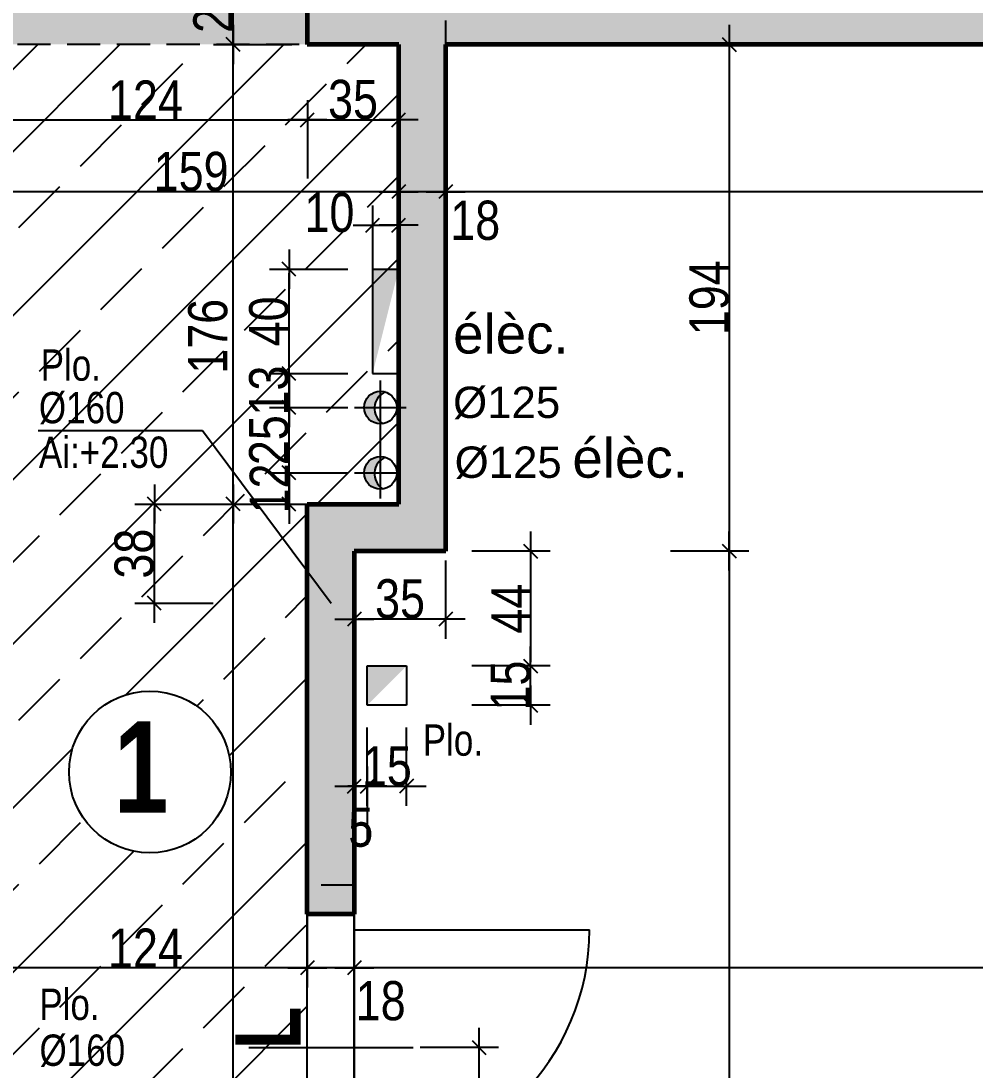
# Model space of a CAD drawing. Header units: centimetres. Extents: x 26018 to 82487, y -36363 to -12761.
# Drawn here: x 68637.4 to 69002.8, y -22442.1 to -22040.3 of the extents above; entities that cross this region are included whole.
import ezdxf
from ezdxf.enums import TextEntityAlignment as Align

# ---------------------------------------------------------------- set-up
doc = ezdxf.new("R2010")
doc.units = ezdxf.units.CM
doc.header["$LTSCALE"] = 0.5
doc.linetypes.add('CACHEX2', pattern=[19.05, 12.7, -6.35])
doc.layers.get('DEFPOINTS').update_dxf_attribs({"linetype": 'CONTINUOUS'})
for name, color, linetype in [('01_cote_gen', 4, 'CONTINUOUS'), ('01_linteaux', 2, 'CONTINUOUS'), ('01_murs_sup', 2, 'CACHEX2'), ('01_poch_murs', 253, 'CONTINUOUS'), ('01_resv', 32, 'CONTINUOUS'), ('01_texte', 230, 'CONTINUOUS'), ('AA_COTES', 2, 'CONTINUOUS')]:
    doc.layers.add(name, color=color, linetype=linetype)
doc.layers.add('01_murs_coup', color=5, linetype='CONTINUOUS', lineweight=60)
doc.styles.add('ARIAL', font='arial.ttf')
doc.styles.add('impact', font='impact.ttf')
doc.styles.add('MATTE_TXT', font='arial.ttf')
doc.styles.add('STYLE2', font='ARIALN.TTF')
doc.dimstyles.new('JB50', dxfattribs={"dimscale": 0.1, "dimtxt": 150, "dimasz": 15, "dimexe": 0.1, "dimexo": 0.1, "dimgap": 0.09, "dimtad": 1, "dimdec": 1, "dimdsep": 46, "dimtxsty": 'STYLE2', "dimblk1": 'BOND_G', "dimblk2": 'BOND_D', "dimsah": 1, "dimcen": 1.5, "dimdle": 0.01, "dimse1": 1, "dimse2": 1, "dimclrd": 4, "dimclre": 2, "dimclrt": 6, "dimazin": 2, "dimtfac": 2.333333, "dimtdec": 1, "dimtix": 1, "dimtmove": 2, "dimatfit": 3, "dimldrblk": 'BOND_G', "dimfxl": 1, "dimtolj": 1, "dimtzin": 0, "dimarcsym": 0})

# ---------------------------------------------------------------- blocks, each defined once
blk = doc.blocks.new('BOND_G')
at = {"layer": 'AA_COTES', "color": 0}
for p, q in [((0, -5), (0, 15)), ((5, 0), (-5, 0)), ((1.77, 1.77), (-1.77, -1.77))]:
    blk.add_line(p, q, dxfattribs=at)
blk = doc.blocks.new('BOND_D')
at = {"layer": 'AA_COTES', "color": 0}
for p, q in [((0, 5), (0, -15)), ((5, 0), (-5, 0)), ((-1.77, -1.77), (1.77, 1.77))]:
    blk.add_line(p, q, dxfattribs=at)
blk = doc.blocks.new('*D5671')
at = {"layer": '01_cote_gen', "color": 4, "lineweight": -2, "transparency": 16777216}
blk.add_line((68745.61, -22402.95), (68624.61, -22402.95), dxfattribs=at)
at = {"layer": 'DEFPOINTS', "color": 0}
for p in [(68623.11, -22386.88), (68747.11, -22386.88), (68623.11, -22402.95)]:
    blk.add_point(p, dxfattribs=at)
at = {"layer": '01_cote_gen', "color": 4, "lineweight": -2, "transparency": 16777216, "xscale": 1.5, "yscale": 1.5, "zscale": 1.5, "rotation": 180}
blk.add_blockref('BOND_D', (68623.11, -22402.95), dxfattribs=at)
at = {"layer": '01_cote_gen', "color": 4, "lineweight": -2, "transparency": 16777216, "xscale": 1.5, "yscale": 1.5, "zscale": 1.5}
blk.add_blockref('BOND_G', (68747.11, -22402.95), dxfattribs=at)
at = {"layer": '01_cote_gen', "color": 6, "transparency": 16777216, "insert": (68685.11, -22395.41), "char_height": 15, "attachment_point": 5, "style": 'STYLE2'}
blk.add_mtext('\\A1;124', dxfattribs=at)
blk = doc.blocks.new('*D5672')
at = {"layer": '01_cote_gen', "color": 4, "lineweight": -2, "transparency": 16777216}
blk.add_line((68763.61, -22402.95), (68748.61, -22402.95), dxfattribs=at)
at = {"layer": 'DEFPOINTS', "color": 0}
for p in [(68747.11, -22395.45), (68765.11, -22395.96), (68747.11, -22402.95)]:
    blk.add_point(p, dxfattribs=at)
at = {"layer": '01_cote_gen', "color": 4, "lineweight": -2, "transparency": 16777216, "xscale": 1.5, "yscale": 1.5, "zscale": 1.5, "rotation": 180}
blk.add_blockref('BOND_D', (68747.11, -22402.95), dxfattribs=at)
at = {"layer": '01_cote_gen', "color": 4, "lineweight": -2, "transparency": 16777216, "xscale": 1.5, "yscale": 1.5, "zscale": 1.5}
blk.add_blockref('BOND_G', (68765.11, -22402.95), dxfattribs=at)
at = {"layer": '01_cote_gen', "color": 6, "transparency": 16777216, "insert": (68775.2, -22415.63), "char_height": 15, "attachment_point": 5, "style": 'STYLE2'}
blk.add_mtext('\\A1;18', dxfattribs=at)
blk = doc.blocks.new('*D5673')
at = {"layer": '01_cote_gen', "color": 4, "lineweight": -2, "transparency": 16777216}
blk.add_line((69434.61, -22402.95), (68766.61, -22402.95), dxfattribs=at)
at = {"layer": 'DEFPOINTS', "color": 0}
for p in [(68765.11, -22373.56), (68765.11, -22402.95), (69436.11, -22414.73)]:
    blk.add_point(p, dxfattribs=at)
at = {"layer": '01_cote_gen', "color": 4, "lineweight": -2, "transparency": 16777216, "xscale": 1.5, "yscale": 1.5, "zscale": 1.5, "rotation": 180}
blk.add_blockref('BOND_D', (68765.11, -22402.95), dxfattribs=at)
at = {"layer": '01_cote_gen', "color": 4, "lineweight": -2, "transparency": 16777216, "xscale": 1.5, "yscale": 1.5, "zscale": 1.5}
blk.add_blockref('BOND_G', (69436.11, -22402.95), dxfattribs=at)
at = {"layer": '01_cote_gen', "color": 6, "transparency": 16777216, "insert": (69100.61, -22395.28), "char_height": 15, "attachment_point": 5, "style": 'STYLE2'}
blk.add_mtext('\\A1;671', dxfattribs=at)
blk = doc.blocks.new('*D5674')
at = {"layer": '01_cote_gen', "color": 4, "lineweight": -2, "transparency": 16777216}
blk.add_line((68798.61, -22269.39), (68766.61, -22269.39), dxfattribs=at)
at = {"layer": 'DEFPOINTS', "color": 0}
for p in [(68765.11, -22243.33), (68800.11, -22243.33), (68765.11, -22269.39)]:
    blk.add_point(p, dxfattribs=at)
at = {"layer": '01_cote_gen', "color": 4, "lineweight": -2, "transparency": 16777216, "xscale": 1.5, "yscale": 1.5, "zscale": 1.5, "rotation": 180}
blk.add_blockref('BOND_D', (68765.11, -22269.39), dxfattribs=at)
at = {"layer": '01_cote_gen', "color": 4, "lineweight": -2, "transparency": 16777216, "xscale": 1.5, "yscale": 1.5, "zscale": 1.5}
blk.add_blockref('BOND_G', (68800.11, -22269.39), dxfattribs=at)
at = {"layer": '01_cote_gen', "color": 6, "transparency": 16777216, "insert": (68782.61, -22261.72), "char_height": 15, "attachment_point": 5, "style": 'STYLE2'}
blk.add_mtext('\\A1;35', dxfattribs=at)
blk = doc.blocks.new('*D5675')
at = {"layer": '01_cote_gen', "color": 4, "lineweight": -2, "transparency": 16777216}
blk.add_line((69434.61, -22105.73), (68801.61, -22105.73), dxfattribs=at)
at = {"layer": 'DEFPOINTS', "color": 0}
for p in [(68800.11, -22092.74), (69436.11, -22092.74), (68800.11, -22105.73)]:
    blk.add_point(p, dxfattribs=at)
at = {"layer": '01_cote_gen', "color": 4, "lineweight": -2, "transparency": 16777216, "xscale": 1.5, "yscale": 1.5, "zscale": 1.5, "rotation": 180}
blk.add_blockref('BOND_D', (68800.11, -22105.73), dxfattribs=at)
at = {"layer": '01_cote_gen', "color": 4, "lineweight": -2, "transparency": 16777216, "xscale": 1.5, "yscale": 1.5, "zscale": 1.5}
blk.add_blockref('BOND_G', (69436.11, -22105.73), dxfattribs=at)
at = {"layer": '01_cote_gen', "color": 6, "transparency": 16777216, "insert": (69118.11, -22098.06), "char_height": 15, "attachment_point": 5, "style": 'STYLE2'}
blk.add_mtext('\\A1;636', dxfattribs=at)
blk = doc.blocks.new('*D5676')
at = {"layer": '01_cote_gen', "color": 4, "lineweight": -2, "transparency": 16777216}
blk.add_line((68798.61, -22105.73), (68783.61, -22105.73), dxfattribs=at)
at = {"layer": 'DEFPOINTS', "color": 0}
for p in [(68782.11, -22080.94), (68800.11, -22092.74), (68782.11, -22105.73)]:
    blk.add_point(p, dxfattribs=at)
at = {"layer": '01_cote_gen', "color": 4, "lineweight": -2, "transparency": 16777216, "xscale": 1.5, "yscale": 1.5, "zscale": 1.5, "rotation": 180}
blk.add_blockref('BOND_D', (68782.11, -22105.73), dxfattribs=at)
at = {"layer": '01_cote_gen', "color": 4, "lineweight": -2, "transparency": 16777216, "xscale": 1.5, "yscale": 1.5, "zscale": 1.5}
blk.add_blockref('BOND_G', (68800.11, -22105.73), dxfattribs=at)
at = {"layer": '01_cote_gen', "color": 6, "transparency": 16777216, "insert": (68811.4, -22116.76), "char_height": 15, "attachment_point": 5, "style": 'STYLE2'}
blk.add_mtext('\\A1;18', dxfattribs=at)
blk = doc.blocks.new('*D5677')
at = {"layer": '01_cote_gen', "color": 4, "lineweight": -2, "transparency": 16777216}
blk.add_line((68780.61, -22105.73), (68624.61, -22105.73), dxfattribs=at)
at = {"layer": 'DEFPOINTS', "color": 0}
for p in [(68782.11, -22080.94), (68623.11, -22092.74), (68623.11, -22105.73)]:
    blk.add_point(p, dxfattribs=at)
at = {"layer": '01_cote_gen', "color": 4, "lineweight": -2, "transparency": 16777216, "xscale": 1.5, "yscale": 1.5, "zscale": 1.5, "rotation": 180}
blk.add_blockref('BOND_D', (68623.11, -22105.73), dxfattribs=at)
at = {"layer": '01_cote_gen', "color": 4, "lineweight": -2, "transparency": 16777216, "xscale": 1.5, "yscale": 1.5, "zscale": 1.5}
blk.add_blockref('BOND_G', (68782.11, -22105.73), dxfattribs=at)
at = {"layer": '01_cote_gen', "color": 6, "transparency": 16777216, "insert": (68702.61, -22098.06), "char_height": 15, "attachment_point": 5, "style": 'STYLE2'}
blk.add_mtext('\\A1;159', dxfattribs=at)
blk = doc.blocks.new('*D5681')
at = {"layer": '01_cote_gen', "color": 4, "lineweight": -2, "transparency": 16777216}
blk.add_line((68624.61, -22078.16), (68745.61, -22078.16), dxfattribs=at)
at = {"layer": 'DEFPOINTS', "color": 0}
for p in [(68623.11, -22077.7), (68747.11, -22078.16), (68747.11, -22165.91)]:
    blk.add_point(p, dxfattribs=at)
at = {"layer": '01_cote_gen', "color": 4, "lineweight": -2, "transparency": 16777216, "xscale": 1.5, "yscale": 1.5, "zscale": 1.5, "rotation": 180}
blk.add_blockref('BOND_G', (68623.11, -22078.16), dxfattribs=at)
at = {"layer": '01_cote_gen', "color": 4, "lineweight": -2, "transparency": 16777216, "xscale": 1.5, "yscale": 1.5, "zscale": 1.5}
blk.add_blockref('BOND_D', (68747.11, -22078.16), dxfattribs=at)
at = {"layer": '01_cote_gen', "color": 6, "transparency": 16777216, "insert": (68685.11, -22070.62), "char_height": 15, "attachment_point": 5, "style": 'STYLE2'}
blk.add_mtext('\\A1;124', dxfattribs=at)
blk = doc.blocks.new('*D5682')
at = {"layer": '01_cote_gen', "color": 4, "lineweight": -2, "transparency": 16777216}
blk.add_line((68748.61, -22078.16), (68780.61, -22078.16), dxfattribs=at)
at = {"layer": 'DEFPOINTS', "color": 0}
for p in [(68782.11, -22078.16), (68747.11, -22085.66), (68782.11, -22085.66)]:
    blk.add_point(p, dxfattribs=at)
at = {"layer": '01_cote_gen', "color": 4, "lineweight": -2, "transparency": 16777216, "xscale": 1.5, "yscale": 1.5, "zscale": 1.5, "rotation": 180}
blk.add_blockref('BOND_G', (68747.11, -22078.16), dxfattribs=at)
at = {"layer": '01_cote_gen', "color": 4, "lineweight": -2, "transparency": 16777216, "xscale": 1.5, "yscale": 1.5, "zscale": 1.5}
blk.add_blockref('BOND_D', (68782.11, -22078.16), dxfattribs=at)
at = {"layer": '01_cote_gen', "color": 6, "transparency": 16777216, "insert": (68764.61, -22070.49), "char_height": 15, "attachment_point": 5, "style": 'STYLE2'}
blk.add_mtext('\\A1;35', dxfattribs=at)
blk = doc.blocks.new('*D5693')
at = {"layer": '01_cote_gen', "color": 4, "lineweight": -2, "transparency": 16777216}
blk.add_line((68908.69, -22050.84), (68908.69, -22241.83), dxfattribs=at)
at = {"layer": 'DEFPOINTS', "color": 0}
for p in [(68881.45, -22049.34), (68852.61, -22243.33), (68908.69, -22243.33)]:
    blk.add_point(p, dxfattribs=at)
at = {"layer": '01_cote_gen', "color": 4, "lineweight": -2, "transparency": 16777216, "xscale": 1.5, "yscale": 1.5, "zscale": 1.5}
for name, p, rotation in [('BOND_G', (68908.69, -22049.34), 90), ('BOND_D', (68908.69, -22243.33), 270)]:
    blk.add_blockref(name, p, dxfattribs=dict(at, rotation=rotation))
at = {"layer": '01_cote_gen', "color": 6, "transparency": 16777216, "insert": (68901.02, -22146.34), "char_height": 15, "attachment_point": 5, "rotation": 90, "style": 'STYLE2'}
blk.add_mtext('\\A1;194', dxfattribs=at)
blk = doc.blocks.new('*D5658')
at = {"layer": '01_cote_gen', "color": 4, "lineweight": -2, "transparency": 16777216}
blk.add_line((68812.84, -22434.93), (68812.84, -22774.89), dxfattribs=at)
at = {"layer": 'DEFPOINTS', "color": 0}
for p in [(68787.59, -22433.43), (68802.33, -22776.39), (68812.84, -22776.39)]:
    blk.add_point(p, dxfattribs=at)
at = {"layer": '01_cote_gen', "color": 4, "lineweight": -2, "transparency": 16777216, "xscale": 1.5, "yscale": 1.5, "zscale": 1.5}
for name, p, rotation in [('BOND_G', (68812.84, -22433.43), 90), ('BOND_D', (68812.84, -22776.39), 270)]:
    blk.add_blockref(name, p, dxfattribs=dict(at, rotation=rotation))
at = {"layer": '01_cote_gen', "color": 6, "transparency": 16777216, "insert": (68805.17, -22589.89), "char_height": 15, "attachment_point": 5, "rotation": 90, "style": 'STYLE2'}
blk.add_mtext('\\A1;343', dxfattribs=at)
blk = doc.blocks.new('*D5659')
at = {"layer": '01_cote_gen', "color": 4, "lineweight": -2, "transparency": 16777216}
blk.add_line((68908.69, -22244.83), (68908.69, -22774.89), dxfattribs=at)
at = {"layer": 'DEFPOINTS', "color": 0}
for p in [(68886.19, -22243.33), (68886.19, -22776.39), (68908.69, -22776.39)]:
    blk.add_point(p, dxfattribs=at)
at = {"layer": '01_cote_gen', "color": 4, "lineweight": -2, "transparency": 16777216, "xscale": 1.5, "yscale": 1.5, "zscale": 1.5}
for name, p, rotation in [('BOND_G', (68908.69, -22243.33), 90), ('BOND_D', (68908.69, -22776.39), 270)]:
    blk.add_blockref(name, p, dxfattribs=dict(at, rotation=rotation))
at = {"layer": '01_cote_gen', "color": 6, "transparency": 16777216, "insert": (68901.02, -22509.86), "char_height": 15, "attachment_point": 5, "rotation": 90, "style": 'STYLE2'}
blk.add_mtext('\\A1;533.1', dxfattribs=at)
blk = doc.blocks.new('*D5660')
at = {"layer": '01_cote_gen', "color": 4, "lineweight": -2, "transparency": 16777216}
blk.add_line((68718.71, -22223.83), (68718.71, -22050.84), dxfattribs=at)
at = {"layer": 'DEFPOINTS', "color": 0}
for p in [(68718.71, -22049.34), (68747.11, -22049.34), (68747.11, -22225.33)]:
    blk.add_point(p, dxfattribs=at)
at = {"layer": '01_cote_gen', "color": 4, "lineweight": -2, "transparency": 16777216, "xscale": 1.5, "yscale": 1.5, "zscale": 1.5}
for name, p, rotation in [('BOND_D', (68718.71, -22049.34), 90), ('BOND_G', (68718.71, -22225.33), 270)]:
    blk.add_blockref(name, p, dxfattribs=dict(at, rotation=rotation))
at = {"layer": '01_cote_gen', "color": 6, "transparency": 16777216, "insert": (68709.06, -22161.1), "char_height": 15, "attachment_point": 5, "rotation": 90, "style": 'STYLE2'}
blk.add_mtext('\\A1;176', dxfattribs=at)
blk = doc.blocks.new('*D5661')
at = {"layer": '01_cote_gen', "color": 4, "lineweight": -2, "transparency": 16777216}
blk.add_line((68718.71, -22774.82), (68718.71, -22226.83), dxfattribs=at)
at = {"layer": 'DEFPOINTS', "color": 0}
for p in [(68718.71, -22225.33), (68741.21, -22225.33), (68747.11, -22776.32)]:
    blk.add_point(p, dxfattribs=at)
at = {"layer": '01_cote_gen', "color": 4, "lineweight": -2, "transparency": 16777216, "xscale": 1.5, "yscale": 1.5, "zscale": 1.5}
for name, p, rotation in [('BOND_D', (68718.71, -22225.33), 90), ('BOND_G', (68718.71, -22776.32), 270)]:
    blk.add_blockref(name, p, dxfattribs=dict(at, rotation=rotation))
at = {"layer": '01_cote_gen', "color": 6, "transparency": 16777216, "insert": (68711.04, -22500.83), "char_height": 15, "attachment_point": 5, "rotation": 90, "style": 'STYLE2'}
blk.add_mtext('\\A1;551', dxfattribs=at)
blk = doc.blocks.new('*D6667')
at = {"layer": '01_resv', "color": 4, "lineweight": -2, "transparency": 16777216}
blk.add_line((68718.71, -22047.84), (68718.71, -22022.87), dxfattribs=at)
at = {"layer": 'DEFPOINTS', "color": 0}
for p in [(68718.71, -22021.37), (68741.21, -22021.37), (68741.21, -22049.34)]:
    blk.add_point(p, dxfattribs=at)
at = {"layer": '01_resv', "color": 4, "lineweight": -2, "transparency": 16777216, "xscale": 1.5, "yscale": 1.5, "zscale": 1.5}
for name, p, rotation in [('BOND_D', (68718.71, -22021.37), 90), ('BOND_G', (68718.71, -22049.34), 270)]:
    blk.add_blockref(name, p, dxfattribs=dict(at, rotation=rotation))
at = {"layer": '01_resv', "color": 6, "transparency": 16777216, "insert": (68711.04, -22035.36), "char_height": 15, "attachment_point": 5, "rotation": 90, "style": 'STYLE2'}
blk.add_mtext('\\A1;28', dxfattribs=at)
blk = doc.blocks.new('*D6669')
at = {"layer": '01_resv', "color": 4, "lineweight": -2, "transparency": 16777216}
blk.add_line((68688.53, -22261.83), (68688.53, -22226.83), dxfattribs=at)
at = {"layer": 'DEFPOINTS', "color": 0}
for p in [(68688.53, -22225.33), (68767.82, -22225.33), (68756.25, -22263.33)]:
    blk.add_point(p, dxfattribs=at)
at = {"layer": '01_resv', "color": 4, "lineweight": -2, "transparency": 16777216, "xscale": 1.5, "yscale": 1.5, "zscale": 1.5}
for name, p, rotation in [('BOND_D', (68688.53, -22225.33), 90), ('BOND_G', (68688.53, -22263.33), 270)]:
    blk.add_blockref(name, p, dxfattribs=dict(at, rotation=rotation))
at = {"layer": '01_resv', "color": 6, "transparency": 16777216, "insert": (68680.86, -22244.33), "char_height": 15, "attachment_point": 5, "rotation": 90, "style": 'STYLE2'}
blk.add_mtext('\\A1;38', dxfattribs=at)
blk = doc.blocks.new('*D6670')
at = {"layer": '01_resv', "color": 4, "lineweight": -2, "transparency": 16777216}
blk.add_line((68832.61, -22244.89), (68832.61, -22285.85), dxfattribs=at)
at = {"layer": 'DEFPOINTS', "color": 0}
for p in [(68800.11, -22243.39), (68785.07, -22287.35), (68832.61, -22287.35)]:
    blk.add_point(p, dxfattribs=at)
at = {"layer": '01_resv', "color": 4, "lineweight": -2, "transparency": 16777216, "xscale": 1.5, "yscale": 1.5, "zscale": 1.5}
for name, p, rotation in [('BOND_G', (68832.61, -22243.39), 90), ('BOND_D', (68832.61, -22287.35), 270)]:
    blk.add_blockref(name, p, dxfattribs=dict(at, rotation=rotation))
at = {"layer": '01_resv', "color": 6, "transparency": 16777216, "insert": (68825.11, -22265.37), "char_height": 15, "attachment_point": 5, "rotation": 90, "style": 'STYLE2'}
blk.add_mtext('\\A1;44', dxfattribs=at)
blk = doc.blocks.new('*D6671')
at = {"layer": '01_resv', "color": 4, "lineweight": -2, "transparency": 16777216}
for p, q in [((68832.61, -22285.85), (68832.61, -22284.35)), ((68832.61, -22302.35), (68832.61, -22287.35)), ((68832.61, -22303.85), (68832.61, -22305.35))]:
    blk.add_line(p, q, dxfattribs=at)
at = {"layer": 'DEFPOINTS', "color": 0}
for p in [(68785.07, -22287.35), (68832.61, -22287.35), (68785.07, -22302.35)]:
    blk.add_point(p, dxfattribs=at)
at = {"layer": '01_resv', "color": 4, "lineweight": -2, "transparency": 16777216, "xscale": 1.5, "yscale": 1.5, "zscale": 1.5}
for name, p, rotation in [('BOND_D', (68832.61, -22287.35), 270), ('BOND_G', (68832.61, -22302.35), 90)]:
    blk.add_blockref(name, p, dxfattribs=dict(at, rotation=rotation))
at = {"layer": '01_resv', "color": 6, "transparency": 16777216, "insert": (68824.95, -22294.85), "char_height": 15, "attachment_point": 5, "rotation": 90, "style": 'STYLE2'}
blk.add_mtext('\\A1;15', dxfattribs=at)
blk = doc.blocks.new('*D6672')
at = {"layer": '01_resv', "color": 4, "lineweight": -2, "transparency": 16777216}
for p, q in [((68768.57, -22333.39), (68767.07, -22333.39)), ((68770.07, -22333.39), (68785.07, -22333.39)), ((68786.57, -22333.39), (68788.07, -22333.39))]:
    blk.add_line(p, q, dxfattribs=at)
at = {"layer": 'DEFPOINTS', "color": 0}
for p in [(68770.07, -22302.35), (68785.07, -22302.35), (68785.07, -22333.39)]:
    blk.add_point(p, dxfattribs=at)
at = {"layer": '01_resv', "color": 4, "lineweight": -2, "transparency": 16777216, "xscale": 1.5, "yscale": 1.5, "zscale": 1.5}
blk.add_blockref('BOND_G', (68770.07, -22333.39), dxfattribs=at)
at = {"layer": '01_resv', "color": 4, "lineweight": -2, "transparency": 16777216, "xscale": 1.5, "yscale": 1.5, "zscale": 1.5, "rotation": 180}
blk.add_blockref('BOND_D', (68785.07, -22333.39), dxfattribs=at)
at = {"layer": '01_resv', "color": 6, "transparency": 16777216, "insert": (68777.57, -22325.73), "char_height": 15, "attachment_point": 5, "style": 'STYLE2'}
blk.add_mtext('\\A1;15', dxfattribs=at)
blk = doc.blocks.new('*D6673')
at = {"layer": '01_resv', "color": 4, "lineweight": -2, "transparency": 16777216}
blk.add_line((68766.61, -22333.39), (68768.57, -22333.39), dxfattribs=at)
at = {"layer": 'DEFPOINTS', "color": 0}
for p in [(68765.11, -22301.51), (68770.07, -22302.35), (68770.07, -22333.39)]:
    blk.add_point(p, dxfattribs=at)
at = {"layer": '01_resv', "color": 4, "lineweight": -2, "transparency": 16777216, "xscale": 1.5, "yscale": 1.5, "zscale": 1.5, "rotation": 180}
blk.add_blockref('BOND_G', (68765.11, -22333.39), dxfattribs=at)
at = {"layer": '01_resv', "color": 4, "lineweight": -2, "transparency": 16777216, "xscale": 1.5, "yscale": 1.5, "zscale": 1.5}
blk.add_blockref('BOND_D', (68770.07, -22333.39), dxfattribs=at)
at = {"layer": '01_resv', "color": 6, "transparency": 16777216, "insert": (68767.59, -22349.18), "char_height": 15, "attachment_point": 5, "style": 'STYLE2'}
blk.add_mtext('\\A1;5', dxfattribs=at)
blk = doc.blocks.new('*D6702')
at = {"layer": '01_cote_gen', "color": 4, "lineweight": -2, "transparency": 16777216}
for p, q in [((68740.09, -22211.87), (68740.09, -22210.37)), ((68740.09, -22213.37), (68740.09, -22225.37)), ((68740.09, -22226.87), (68740.09, -22228.37))]:
    blk.add_line(p, q, dxfattribs=at)
at = {"layer": 'DEFPOINTS', "color": 0}
for p in [(68765.21, -22213.37), (68735.56, -22225.37), (68740.09, -22225.37)]:
    blk.add_point(p, dxfattribs=at)
at = {"layer": '01_cote_gen', "color": 4, "lineweight": -2, "transparency": 16777216, "xscale": 1.5, "yscale": 1.5, "zscale": 1.5}
for name, p, rotation in [('BOND_G', (68740.09, -22213.37), 270), ('BOND_D', (68740.09, -22225.37), 90)]:
    blk.add_blockref(name, p, dxfattribs=dict(at, rotation=rotation))
at = {"layer": '01_cote_gen', "color": 6, "transparency": 16777216, "insert": (68732.55, -22219.37), "char_height": 15, "attachment_point": 5, "rotation": 90, "style": 'STYLE2'}
blk.add_mtext('\\A1;12', dxfattribs=at)
blk = doc.blocks.new('*D6703')
at = {"layer": '01_cote_gen', "color": 4, "lineweight": -2, "transparency": 16777216}
blk.add_line((68740.09, -22211.87), (68740.09, -22189.87), dxfattribs=at)
at = {"layer": 'DEFPOINTS', "color": 0}
for p in [(68740.09, -22188.37), (68765.22, -22188.37), (68751.58, -22213.37)]:
    blk.add_point(p, dxfattribs=at)
at = {"layer": '01_cote_gen', "color": 4, "lineweight": -2, "transparency": 16777216, "xscale": 1.5, "yscale": 1.5, "zscale": 1.5}
for name, p, rotation in [('BOND_D', (68740.09, -22188.37), 90), ('BOND_G', (68740.09, -22213.37), 270)]:
    blk.add_blockref(name, p, dxfattribs=dict(at, rotation=rotation))
at = {"layer": '01_cote_gen', "color": 6, "transparency": 16777216, "insert": (68732.42, -22200.87), "char_height": 15, "attachment_point": 5, "rotation": 90, "style": 'STYLE2'}
blk.add_mtext('\\A1;25', dxfattribs=at)
blk = doc.blocks.new('*D6704')
at = {"layer": '01_cote_gen', "color": 4, "lineweight": -2, "transparency": 16777216}
for p, q in [((68740.09, -22173.88), (68740.09, -22172.38)), ((68740.09, -22175.38), (68740.09, -22188.37)), ((68740.09, -22189.87), (68740.09, -22191.37))]:
    blk.add_line(p, q, dxfattribs=at)
at = {"layer": 'DEFPOINTS', "color": 0}
for p in [(68772.11, -22175.38), (68740.09, -22188.37), (68753.19, -22188.37)]:
    blk.add_point(p, dxfattribs=at)
at = {"layer": '01_cote_gen', "color": 4, "lineweight": -2, "transparency": 16777216, "xscale": 1.5, "yscale": 1.5, "zscale": 1.5}
for name, p, rotation in [('BOND_G', (68740.09, -22175.38), 270), ('BOND_D', (68740.09, -22188.37), 90)]:
    blk.add_blockref(name, p, dxfattribs=dict(at, rotation=rotation))
at = {"layer": '01_cote_gen', "color": 6, "transparency": 16777216, "insert": (68732.42, -22181.87), "char_height": 15, "attachment_point": 5, "rotation": 90, "style": 'STYLE2'}
blk.add_mtext('\\A1;13', dxfattribs=at)
blk = doc.blocks.new('*D6699')
at = {"layer": '01_cote_gen', "color": 4, "lineweight": -2, "transparency": 16777216}
blk.add_line((68740.09, -22173.88), (68740.09, -22136.88), dxfattribs=at)
at = {"layer": 'DEFPOINTS', "color": 0}
for p in [(68740.09, -22135.38), (68772.11, -22135.38), (68772.11, -22175.38)]:
    blk.add_point(p, dxfattribs=at)
at = {"layer": '01_cote_gen', "color": 4, "lineweight": -2, "transparency": 16777216, "xscale": 1.5, "yscale": 1.5, "zscale": 1.5}
for name, p, rotation in [('BOND_D', (68740.09, -22135.38), 90), ('BOND_G', (68740.09, -22175.38), 270)]:
    blk.add_blockref(name, p, dxfattribs=dict(at, rotation=rotation))
at = {"layer": '01_cote_gen', "color": 6, "transparency": 16777216, "insert": (68732.42, -22155.38), "char_height": 15, "attachment_point": 5, "rotation": 90, "style": 'STYLE2'}
blk.add_mtext('\\A1;40', dxfattribs=at)
blk = doc.blocks.new('*D6705')
at = {"layer": '01_resv', "color": 4, "lineweight": -2, "transparency": 16777216}
blk.add_line((68773.61, -22118.55), (68780.61, -22118.55), dxfattribs=at)
at = {"layer": 'DEFPOINTS', "color": 0}
for p in [(68782.11, -22118.55), (68772.11, -22135.38), (68782.11, -22135.38)]:
    blk.add_point(p, dxfattribs=at)
at = {"layer": '01_resv', "color": 4, "lineweight": -2, "transparency": 16777216, "xscale": 1.5, "yscale": 1.5, "zscale": 1.5, "rotation": 180}
blk.add_blockref('BOND_G', (68772.11, -22118.55), dxfattribs=at)
at = {"layer": '01_resv', "color": 4, "lineweight": -2, "transparency": 16777216, "xscale": 1.5, "yscale": 1.5, "zscale": 1.5}
blk.add_blockref('BOND_D', (68782.11, -22118.55), dxfattribs=at)
at = {"layer": '01_resv', "color": 6, "transparency": 16777216, "insert": (68755.57, -22113.73), "char_height": 15, "attachment_point": 5, "style": 'STYLE2'}
blk.add_mtext('\\A1;10', dxfattribs=at)

msp = doc.modelspace()

# ---------------------------------------------------------------- hatches: boundary and pattern name
at = {"layer": '01_murs_sup'}
h = msp.add_hatch(dxfattribs=at)
h.set_pattern_fill('DASH', color=256, scale=2.5, angle=45)
h.set_pattern_definition([(45, (-9539.843, 1e-08), (9e-16, 11.22532015), [7.9375, -7.9375])])
h.paths.add_polyline_path([(68337.11, -21330.388), (68263.11, -21330.388), (68263.11, -21346.388), (68337.11, -21346.388)])
h.paths.add_polyline_path([(68914.11, -21330.389), (68434.11, -21330.388), (68434.11, -21346.388), (68676.108, -21346.389), (68676.108, -22031.389), (68605.149, -22031.388), (68605.146, -22072.34), (68623.113, -22072.341), (68623.113, -22049.341), (68782.112, -22049.341), (68782.112, -22225.397), (68747.109, -22225.391), (68747.109, -22371.33), (68765.109, -22371.329), (68765.109, -22243.392), (68800.112, -22243.391), (68800.112, -22031.389), (68694.108, -22031.389), (68694.108, -21346.389), (68914.11, -21346.389)])
h.paths.add_polyline_path([(69048.11, -21330.389), (69011.11, -21330.389), (69011.11, -21346.389), (69048.11, -21346.389)])
h.paths.add_polyline_path([(69452.108, -21330.39), (69230.11, -21330.389), (69230.11, -21346.389), (69436.108, -21346.389), (69436.108, -21572.331), (69452.108, -21572.331)])
at = {"layer": '01_poch_murs'}
h = msp.add_hatch(color=256, dxfattribs=at)
h.dxf.hatch_style = 1
h.paths.add_polyline_path([(69452.108, -21340.331), (69436.108, -21340.331), (69436.108, -21477.331), (69452.108, -21477.331), (69452.108, -21453.331), (69672.108, -21453.331), (69672.108, -21433.331), (69452.108, -21433.331)])
h.paths.add_polyline_path([(69452.108, -21669.332), (69436.108, -21669.332), (69436.108, -21765.331), (69452.108, -21765.331)])
h.paths.add_polyline_path([(69452.108, -21957.337), (69436.108, -21957.337), (69436.108, -22031.341), (68765.109, -22031.341), (68765.109, -21776.339), (68747.109, -21776.339), (68747.109, -22049.341), (68782.112, -22049.341), (68782.112, -22225.337), (68747.109, -22225.331), (68747.109, -22382.33), (68765.109, -22382.329), (68765.109, -22243.332), (68800.112, -22243.331), (68800.112, -22049.341), (69436.108, -22049.341), (69436.108, -22277.29), (69452.108, -22277.29)])
h.paths.add_polyline_path([(69672.108, -22461.29), (69452.108, -22461.29), (69452.108, -22459.29), (69436.108, -22459.29), (69436.108, -22522.97), (69452.108, -22522.97), (69452.108, -22481.29), (69672.108, -22481.29)])
h.paths.add_polyline_path([(69452.108, -22723.331), (69436.108, -22723.333), (69436.108, -22776.39), (68765.109, -22776.388), (68765.109, -22572.97), (68747.109, -22572.97), (68747.109, -22776.32), (68733.124, -22776.325), (68733.124, -22794.395), (69452.125, -22794.39)])
h.paths.add_polyline_path([(68765.109, -22522.97), (68747.109, -22522.97), (68747.109, -22572.97), (68765.109, -22572.97)])
h.paths.add_polyline_path([(68765.109, -22484.326), (68747.109, -22484.327), (68747.109, -22522.97), (68765.109, -22522.97)])
h = msp.add_hatch(dxfattribs=at)
h.set_pattern_fill('ANSI33', color=256, scale=7)
h.set_pattern_definition([(45, (-7402.608, 0), (-31.430896, 31.430896), []), (45, (-7371.177, 0), (-31.430896, 31.430896), [22.225, -11.1125])])
edge = h.paths.add_edge_path()
edge.add_arc((68686.824, -22327.955), 30.98, 0, 360)
h.paths.add_polyline_path([(68747.109, -22225.391), (68782.112, -22225.397), (68782.112, -22049.341), (68623.113, -22049.341), (68623.113, -22072.341), (68623.113, -22174.341), (68623.113, -22543.357), (68588.114, -22543.357), (68588.114, -22776.415), (68623.113, -22776.421), (68623.113, -22776.406), (68747.109, -22776.314), (68747.109, -22473.327), (68747.109, -22371.33)])
at = {"layer": '01_resv'}
h = msp.add_hatch(color=256, dxfattribs=at)
h.dxf.hatch_style = 1
h.paths.add_polyline_path([(68777.005, -22182.419, 0.0770829), (68775.112, -22182.125), (68775.112, -22183.593, -0.0824253)])
h.paths.add_polyline_path([(68775.112, -22183.593), (68775.112, -22182.125, 0.4141663), (68768.862, -22188.374), (68772.801, -22188.375, -0.2032847)])
h.paths.add_polyline_path([(68772.801, -22188.375), (68768.862, -22188.374, 0.4142608), (68775.112, -22194.625), (68775.112, -22193.825, -0.2289647)])
h.paths.add_polyline_path([(68775.112, -22193.825), (68775.112, -22194.625, 0.0398504), (68776.103, -22194.546, -0.0451686)])
h = msp.add_hatch(color=256, dxfattribs=at)
h.dxf.hatch_style = 1
h.paths.add_polyline_path([(68777.002, -22207.418, 0.0769694), (68775.112, -22207.125), (68775.112, -22208.589, -0.0822792)])
h.paths.add_polyline_path([(68775.112, -22208.589), (68775.112, -22207.125, 0.4141663), (68768.862, -22213.374), (68772.797, -22213.375, -0.2035071)])
h.paths.add_polyline_path([(68772.797, -22213.375), (68768.862, -22213.374, 0.4142608), (68775.112, -22219.625), (68775.112, -22218.828, -0.2291715)])
h.paths.add_polyline_path([(68775.112, -22218.828), (68775.112, -22219.625, 0.0397287), (68776.1, -22219.547, -0.0450146)])

# ---------------------------------------------------------------- linework, layer by layer
at = {"layer": '01_cote_gen'}
msp.add_line((68765.125, -22766.947), (68765.125, -22304.102), dxfattribs=at)
at = {"layer": '01_linteaux'}
for p, q in [((68747.109, -22484.327), (68747.109, -22382.33)), ((68765.109, -22484.326), (68765.109, -22382.329)), ((68765.092, -22388.33), (68855.179, -22388.331)), ((68724.686, -22433.428), (68787.587, -22433.428))]:
    msp.add_line(p, q, dxfattribs=at)
msp.add_arc((68765.105, -22388.253), 90.074, 269.9911, 359.95058, dxfattribs=at)
at = {"layer": '01_murs_coup'}
for p, q in [((68747.109, -21776.339), (68747.109, -22049.341)), ((68782.112, -22049.341), (68747.109, -22049.341)), ((68782.112, -22225.337), (68782.112, -22049.341)), ((69436.108, -22049.341), (68800.112, -22049.341)), ((68800.112, -22243.331), (68800.112, -22049.341)), ((68747.109, -22225.331), (68782.112, -22225.337)), ((68747.109, -22382.33), (68747.109, -22225.331)), ((68800.112, -22243.331), (68765.109, -22243.332)), ((68765.109, -22243.332), (68765.109, -22382.329)), ((68765.109, -22382.329), (68747.109, -22382.33))]:
    msp.add_line(p, q, dxfattribs=at)
at = {"layer": '01_murs_sup', "ltscale": 2}
for p, q in [((68800.112, -22243.391), (68800.112, -22031.389)), ((68782.112, -22049.341), (68623.113, -22049.341)), ((68782.112, -22225.397), (68782.112, -22049.341)), ((68747.109, -22225.391), (68782.112, -22225.397)), ((68747.109, -22371.33), (68747.109, -22225.391)), ((68800.112, -22243.391), (68765.109, -22243.392)), ((68765.109, -22243.392), (68765.109, -22371.329)), ((68765.109, -22371.329), (68747.109, -22371.33))]:
    msp.add_line(p, q, dxfattribs=at)
at = {"layer": '01_resv'}
for p, q in [((68772.112, -22135.375), (68782.112, -22135.375)), ((68772.112, -22135.375), (68772.112, -22175.375)), ((68772.112, -22175.375), (68782.112, -22175.375)), ((68775.112, -22223.27), (68775.112, -22177.981)), ((68765.217, -22188.374), (68785.006, -22188.377)), ((68644.035, -22197.138), (68706.982, -22197.138)), ((68706.982, -22197.138), (68756.252, -22263.326)), ((68765.213, -22213.374), (68782.114, -22213.377)), ((68770.074, -22287.35), (68785.074, -22287.35)), ((68770.074, -22302.35), (68770.074, -22287.35)), ((68785.074, -22287.35), (68785.074, -22302.35)), ((68785.074, -22302.35), (68770.074, -22302.35))]:
    msp.add_line(p, q, dxfattribs=at)
for centre in [(68775.112, -22188.375), (68775.112, -22213.375)]:
    msp.add_circle(centre, 6.25, dxfattribs=at)
for centre in [(68779.595, -22188.709), (68779.59, -22213.708)]:
    msp.add_arc(centre, 6.802, 112.37773, 239.11924, dxfattribs=at)
for points in [[(68772.112, -22175.375), (68772.112, -22135.375), (68782.112, -22135.375)], [(68747.281, -22255.326), (68765.222, -22255.325), (68765.223, -22271.325), (68747.282, -22271.327)], [(68770.074, -22302.35), (68770.074, -22287.35), (68785.074, -22287.35)]]:
    msp.add_solid(points, dxfattribs=at)
at = {"layer": '01_texte'}
msp.add_circle((68686.824, -22327.955), 30.98, dxfattribs=at)

# ---------------------------------------------------------------- texts
at = {"layer": '01_resv', "style": 'MATTE_TXT', "width": 0.8}
for s, p in [('Plo.', (68644.991, -22181.703)), ('%%C160', (68644.302, -22197.997)), ('Ai:+2.30', (68644.302, -22215.084)), ('Plo.', (68791.294, -22325.32)), ('Plo.', (68644.459, -22426.5)), ('%%C160', (68644.535, -22444.081))]:
    msp.add_text(s, height=12, dxfattribs=at).set_placement(p, align=Align.BOTTOM_LEFT)
at = {"layer": '01_texte', "style": 'ARIAL'}
for s, height, p in [('élèc.', 15, (68802.943, -22167.688)), ('%%C125', 12, (68802.943, -22192.378)), ('élèc.', 15, (68848.617, -22215.245)), ('%%C125', 12, (68803.531, -22215.305))]:
    msp.add_text(s, height=height, dxfattribs=at).set_placement(p)
at = {"layer": '01_texte', "style": 'impact'}
msp.add_text('1', height=35, dxfattribs=at).set_placement((68683.485, -22326.073), align=Align.MIDDLE_CENTER)
msp.add_text('L ', height=25, rotation=90, dxfattribs=at).set_placement((68752.017, -22422.239), align=Align.BOTTOM_CENTER)

# ---------------------------------------------------------------- dimensions: what is measured, and where the dimension line sits
at = {"layer": '01_cote_gen'}
for base, p1, p2, picture, middle in [((68718.71, -22049.341), (68747.109, -22225.331), (68747.109, -22049.341), '*D5660', (68709.061, -22161.096)), ((68812.842, -22776.388), (68787.587, -22433.428), (68802.325, -22776.388), '*D5658', (68805.175, -22589.892))]:
    dim = msp.add_linear_dim(base=base, p1=p1, p2=p2, angle=90, dimstyle='JB50', dxfattribs=at)
    dim.commit()
    dim.dimension.update_dxf_attribs({"geometry": picture, "text_midpoint": middle, "dimtype": 160})
for base, p1, p2, picture, middle in [((68908.69, -22243.331), (68881.451, -22049.341), (68852.612, -22243.331), '*D5693', (68901.022, -22146.336)), ((68740.085, -22135.375), (68772.112, -22175.375), (68772.112, -22135.375), '*D6699', (68732.418, -22155.375)), ((68740.085, -22188.374), (68772.112, -22175.375), (68753.195, -22188.374), '*D6704', (68732.418, -22181.874)), ((68740.085, -22188.374), (68751.585, -22213.374), (68765.217, -22188.374), '*D6703', (68732.418, -22200.874)), ((68740.085, -22225.371), (68765.213, -22213.374), (68735.56, -22225.371), '*D6702', (68732.546, -22219.372)), ((68718.71, -22225.331), (68747.109, -22776.32), (68741.21, -22225.331), '*D5661', (68711.043, -22500.825)), ((68908.69, -22776.388), (68886.19, -22243.331), (68886.188, -22776.388), '*D5659', (68901.022, -22509.859))]:
    dim = msp.add_linear_dim(base=base, p1=p1, p2=p2, angle=90, dimstyle='JB50', dxfattribs=at)
    dim.commit()
    dim.dimension.update_dxf_attribs({"geometry": picture, "text_midpoint": middle})
for base, p1, p2, picture, middle in [((68747.109, -22078.157), (68623.113, -22077.704), (68747.109, -22165.909), '*D5681', (68685.111, -22070.617)), ((68782.112, -22078.157), (68747.109, -22085.657), (68782.112, -22085.657), '*D5682', (68764.61, -22070.49)), ((68623.113, -22105.725), (68782.112, -22080.937), (68623.113, -22092.741), '*D5677', (68702.613, -22098.058)), ((68800.112, -22105.725), (69436.108, -22092.741), (68800.112, -22092.741), '*D5675', (69118.11, -22098.058)), ((68765.109, -22269.387), (68800.112, -22243.331), (68765.109, -22243.332), '*D5674', (68782.61, -22261.719)), ((68765.109, -22402.95), (69436.108, -22414.731), (68765.109, -22373.565), '*D5673', (69100.609, -22395.282)), ((68623.113, -22402.95), (68747.109, -22386.883), (68623.113, -22386.883), '*D5671', (68685.111, -22395.41))]:
    dim = msp.add_linear_dim(base=base, p1=p1, p2=p2, dimstyle='JB50', dxfattribs=at)
    dim.commit()
    dim.dimension.update_dxf_attribs({"geometry": picture, "text_midpoint": middle})
for base, p1, p2, picture, middle in [((68782.112, -22105.725), (68800.112, -22092.741), (68782.112, -22080.937), '*D5676', (68811.403, -22116.756)), ((68747.109, -22402.95), (68765.109, -22395.964), (68747.109, -22395.45), '*D5672', (68775.197, -22415.631))]:
    dim = msp.add_linear_dim(base=base, p1=p1, p2=p2, dimstyle='JB50', dxfattribs=at)
    dim.commit()
    dim.dimension.update_dxf_attribs({"geometry": picture, "text_midpoint": middle, "dimtype": 160})
at = {"layer": '01_resv'}
for base, p1, p2, picture, middle in [((68718.71, -22021.37), (68741.21, -22049.341), (68741.21, -22021.37), '*D6667', (68711.043, -22035.356)), ((68688.529, -22225.334), (68756.252, -22263.326), (68767.822, -22225.334), '*D6669', (68680.861, -22244.33)), ((68832.615, -22287.35), (68800.112, -22243.391), (68785.074, -22287.35), '*D6670', (68825.106, -22265.371)), ((68832.615, -22287.35), (68785.074, -22302.35), (68785.074, -22287.35), '*D6671', (68824.947, -22294.85))]:
    dim = msp.add_linear_dim(base=base, p1=p1, p2=p2, angle=90, dimstyle='JB50', dxfattribs=at)
    dim.commit()
    dim.dimension.update_dxf_attribs({"geometry": picture, "text_midpoint": middle})
for base, p1, p2, picture, middle in [((68782.112, -22118.546), (68772.112, -22135.375), (68782.112, -22135.375), '*D6705', (68755.569, -22113.729)), ((68770.074, -22333.394), (68765.109, -22301.505), (68770.074, -22302.35), '*D6673', (68767.591, -22349.182))]:
    dim = msp.add_linear_dim(base=base, p1=p1, p2=p2, dimstyle='JB50', dxfattribs=at)
    dim.commit()
    dim.dimension.update_dxf_attribs({"geometry": picture, "text_midpoint": middle, "dimtype": 160})
dim = msp.add_linear_dim(base=(68785.074, -22333.394), p1=(68770.074, -22302.35), p2=(68785.074, -22302.35), dimstyle='JB50', dxfattribs=at)
dim.commit()
dim.dimension.update_dxf_attribs({"geometry": '*D6672', "text_midpoint": (68777.574, -22325.727)})

doc.saveas('drawing.dxf')
